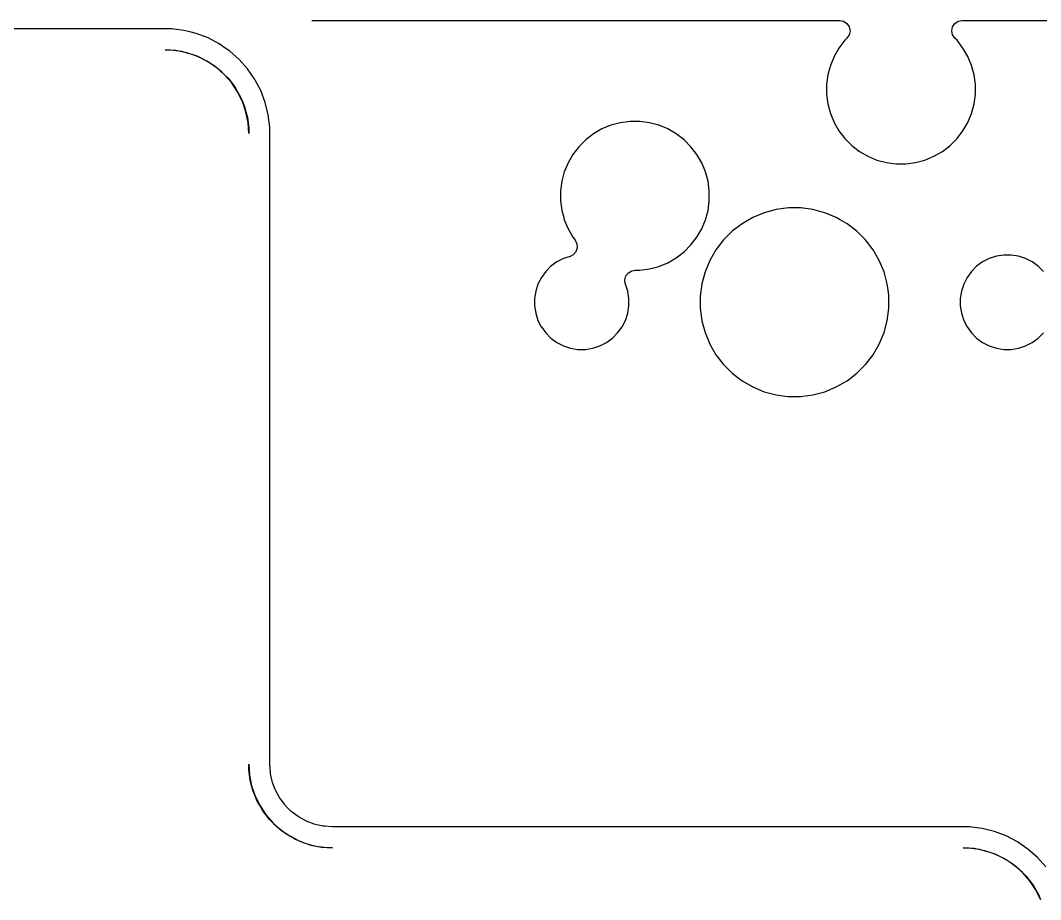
# Model space of a CAD drawing. Extents: x 17 to 170, y -181 to -32.
# Drawn here: x 119.06 to 143.41, y -162.83 to -141.85 of the extents above; entities that cross this region are included whole.
import ezdxf

# ---------------------------------------------------------------- set-up
doc = ezdxf.new("R2010")
doc.units = 0
doc.layers.add('BLACK', color=7, linetype='CONTINUOUS')

msp = doc.modelspace()

# ---------------------------------------------------------------- linework, layer by layer
at = {"layer": 'BLACK', "linetype": 'CONTINUOUS'}
for p, q in [((126.017656, -141.846794), (126.017658, -141.846795)), ((126.017658, -141.846795), (126.01766, -141.846795)), ((126.01766, -141.846795), (126.175774, -141.846795)), ((126.175774, -141.846795), (138.616128, -141.846795)), ((138.616128, -141.846795), (138.711416, -141.865749)), ((138.711416, -141.865749), (138.792198, -141.919725)), ((138.792198, -141.919725), (138.846174, -142.000507)), ((141.313826, -142.000507), (141.367802, -141.919725)), ((141.367802, -141.919725), (141.448584, -141.865749)), ((141.448584, -141.865749), (141.543872, -141.846795)), ((141.543872, -141.846795), (147.129417, -141.846795)), ((122.666246, -142.0495), (107.4739, -142.0495)), ((122.666252, -142.0495), (122.666246, -142.0495)), ((122.842277, -142.070873), (122.666252, -142.0495)), ((122.966547, -142.085962), (122.842277, -142.070873)), ((122.966549, -142.085962), (122.966547, -142.085962)), ((122.966551, -142.085963), (122.966549, -142.085962)), ((123.109084, -142.121094), (122.966551, -142.085963)), ((123.260267, -142.158357), (123.109084, -142.121094)), ((123.543107, -142.265624), (123.260267, -142.158357)), ((138.846174, -142.191083), (138.792198, -142.271865)), ((138.846174, -142.000507), (138.865128, -142.095795)), ((138.865128, -142.095795), (138.846174, -142.191083)), ((141.294872, -142.095795), (141.313826, -142.000507)), ((141.313826, -142.191083), (141.294872, -142.095795)), ((141.367802, -142.271865), (141.313826, -142.191083)), ((123.543124, -142.265632), (123.543107, -142.265624)), ((123.810954, -142.4062), (123.543124, -142.265632)), ((123.810972, -142.406211), (123.810954, -142.4062)), ((123.978649, -142.52195), (123.810972, -142.406211)), ((138.742244, -142.321819), (138.600558, -142.506467)), ((138.742247, -142.321815), (138.742244, -142.321819)), ((138.792198, -142.271865), (138.742247, -142.321815)), ((141.417756, -142.321819), (141.367802, -142.271865)), ((141.559442, -142.506468), (141.417756, -142.321819)), ((122.776045, -142.567109), (122.515, -142.55)), ((122.515, -142.55), (122.646087, -142.55)), ((122.646087, -142.55), (122.776045, -142.567109)), ((122.776058, -142.567111), (122.776045, -142.567109)), ((122.776045, -142.567109), (122.776052, -142.56711)), ((122.776052, -142.56711), (122.776058, -142.567111)), ((123.03263, -142.618146), (122.776058, -142.567111)), ((122.776058, -142.567111), (122.906018, -142.584221)), ((122.906018, -142.584221), (123.03263, -142.618146)), ((123.032644, -142.61815), (123.03263, -142.618146)), ((123.03263, -142.618146), (123.032638, -142.618148)), ((123.032638, -142.618148), (123.032644, -142.61815)), ((123.032644, -142.61815), (123.159258, -142.652076)), ((123.280364, -142.70224), (123.032644, -142.61815)), ((123.159258, -142.652076), (123.280364, -142.70224)), ((124.059924, -142.57805), (123.978649, -142.52195)), ((124.286352, -142.778648), (124.059924, -142.57805)), ((138.600558, -142.506467), (138.484184, -142.708032)), ((141.675815, -142.708031), (141.559442, -142.506468)), ((123.28037, -142.702242), (123.401475, -142.752406)), ((123.51499, -142.817944), (123.28037, -142.702242)), ((123.401475, -142.752406), (123.51499, -142.817944)), ((123.515008, -142.817954), (123.51499, -142.817944)), ((123.51499, -142.817944), (123.515, -142.817949)), ((123.515, -142.817949), (123.515008, -142.817954)), ((123.732514, -142.963287), (123.515008, -142.817954)), ((123.515008, -142.817954), (123.628524, -142.883493)), ((123.628524, -142.883493), (123.732514, -142.963287)), ((124.48695, -143.005076), (124.286352, -142.778648)), ((138.39512, -142.923051), (138.373143, -143.005072)), ((138.484179, -142.708041), (138.39512, -142.923051)), ((138.484184, -142.708032), (138.484179, -142.708041)), ((141.675815, -142.708032), (141.675815, -142.708031)), ((141.67582, -142.708041), (141.675815, -142.708032)), ((141.764879, -142.923051), (141.67582, -142.708041)), ((141.76488, -142.923055), (141.764879, -142.923051)), ((141.764882, -142.92306), (141.76488, -142.923055)), ((141.825121, -143.147874), (141.764882, -142.92306)), ((123.732531, -142.9633), (123.732514, -142.963287)), ((123.732514, -142.963287), (123.732523, -142.963293)), ((123.732523, -142.963293), (123.732531, -142.9633)), ((123.929205, -143.135778), (123.732531, -142.9633)), ((123.732531, -142.9633), (123.836521, -143.043094)), ((123.836521, -143.043094), (123.929205, -143.135778)), ((123.929221, -143.135794), (123.929205, -143.135778)), ((123.929205, -143.135778), (123.929214, -143.135786)), ((123.929214, -143.135786), (123.929221, -143.135794)), ((124.101699, -143.332468), (123.929221, -143.135794)), ((123.929221, -143.135794), (124.021906, -143.228479)), ((124.486956, -143.005085), (124.48695, -143.005076)), ((124.658788, -143.254027), (124.486956, -143.005085)), ((138.334879, -143.147874), (138.3045, -143.378628)), ((138.373143, -143.005072), (138.334879, -143.147874)), ((141.8555, -143.378628), (141.825121, -143.147874)), ((124.021906, -143.228479), (124.101699, -143.332468)), ((124.101712, -143.332485), (124.101699, -143.332468)), ((124.101699, -143.332468), (124.101707, -143.332477)), ((124.101707, -143.332477), (124.101712, -143.332485)), ((124.247045, -143.549991), (124.101712, -143.332485)), ((124.101712, -143.332485), (124.181507, -143.436476)), ((124.658799, -143.254045), (124.658788, -143.254027)), ((124.676903, -143.28854), (124.658799, -143.254045)), ((124.799373, -143.521887), (124.676903, -143.28854)), ((138.3045, -143.378628), (138.3045, -143.611372)), ((141.8555, -143.611372), (141.8555, -143.378628)), ((124.181507, -143.436476), (124.247045, -143.549991)), ((124.247055, -143.550009), (124.247045, -143.549991)), ((124.247045, -143.549991), (124.247051, -143.55)), ((124.247051, -143.55), (124.247055, -143.550009)), ((124.247055, -143.550009), (124.312594, -143.663525)), ((124.362757, -143.78463), (124.247055, -143.550009)), ((124.906643, -143.804734), (124.799373, -143.521887)), ((138.3045, -143.611372), (138.334879, -143.842126)), ((141.825121, -143.842126), (141.8555, -143.611372)), ((124.312594, -143.663525), (124.362757, -143.78463)), ((124.362762, -143.784643), (124.412924, -143.905742)), ((124.446849, -144.032355), (124.362762, -143.784643)), ((124.979037, -144.098449), (124.906643, -143.804734)), ((138.334879, -143.842126), (138.357644, -143.927085)), ((141.764882, -144.06694), (141.825121, -143.842126)), ((124.412924, -143.905742), (124.446849, -144.032355)), ((124.446853, -144.032369), (124.446849, -144.032355)), ((124.446849, -144.032355), (124.446852, -144.032362)), ((124.446852, -144.032362), (124.446853, -144.032369)), ((124.446853, -144.032369), (124.480779, -144.158982)), ((124.497888, -144.288941), (124.446853, -144.032369)), ((125.0155, -144.398748), (124.979037, -144.098449)), ((138.357644, -143.927085), (138.39512, -144.066948)), ((138.39512, -144.066948), (138.484179, -144.281958)), ((141.675815, -144.281969), (141.764882, -144.06694)), ((124.480779, -144.158982), (124.497888, -144.288941)), ((124.497891, -144.288964), (124.515, -144.418913)), ((124.515, -144.55), (124.497891, -144.288964)), ((133.158051, -144.35012), (132.943041, -144.439179)), ((133.248832, -144.325795), (133.158051, -144.35012)), ((133.382874, -144.289879), (133.248832, -144.325795)), ((133.382878, -144.289878), (133.382874, -144.289879)), ((133.38288, -144.289878), (133.382878, -144.289878)), ((133.613628, -144.2595), (133.38288, -144.289878)), ((133.846372, -144.2595), (133.613628, -144.2595)), ((134.077119, -144.289878), (133.846372, -144.2595)), ((134.077126, -144.289879), (134.077119, -144.289878)), ((134.270271, -144.341632), (134.077126, -144.289879)), ((134.301948, -144.35012), (134.270271, -144.341632)), ((134.516958, -144.439179), (134.301948, -144.35012)), ((138.484179, -144.281958), (138.484184, -144.281967)), ((138.484184, -144.281967), (138.484185, -144.281969)), ((138.484185, -144.281969), (138.600558, -144.483532)), ((141.559442, -144.483532), (141.675815, -144.281969)), ((124.515, -144.418913), (124.515, -144.55)), ((125.0155, -144.398754), (125.0155, -144.398748)), ((125.0155, -148.486411), (125.0155, -144.398754)), ((132.741467, -144.555558), (132.556819, -144.697244)), ((132.943032, -144.439184), (132.741467, -144.555558)), ((132.943041, -144.439179), (132.943032, -144.439184)), ((134.516967, -144.439184), (134.516958, -144.439179)), ((134.516969, -144.439185), (134.516967, -144.439184)), ((134.718532, -144.555558), (134.516969, -144.439185)), ((134.903181, -144.697244), (134.718532, -144.555558)), ((138.600558, -144.483532), (138.742244, -144.668181)), ((141.417756, -144.668181), (141.559442, -144.483532)), ((132.392244, -144.861819), (132.250558, -145.046467)), ((132.392247, -144.861815), (132.392244, -144.861819)), ((132.556815, -144.697247), (132.392247, -144.861815)), ((132.556819, -144.697244), (132.556815, -144.697247)), ((135.067756, -144.861819), (134.903181, -144.697244)), ((135.209442, -145.046468), (135.067756, -144.861819)), ((138.742244, -144.668181), (138.906819, -144.832756)), ((138.906819, -144.832756), (139.091468, -144.974442)), ((141.068532, -144.974442), (141.253181, -144.832756)), ((141.253181, -144.832756), (141.417756, -144.668181)), ((132.250558, -145.046467), (132.134184, -145.248032)), ((135.325815, -145.248031), (135.209442, -145.046468)), ((139.091468, -144.974442), (139.293031, -145.090815)), ((139.293031, -145.090815), (139.293034, -145.090816)), ((139.293034, -145.090816), (139.293041, -145.09082)), ((139.293041, -145.09082), (139.508051, -145.179879)), ((140.651948, -145.179879), (140.866958, -145.09082)), ((140.866958, -145.09082), (140.866961, -145.090818)), ((140.866961, -145.090818), (140.866969, -145.090815)), ((140.866969, -145.090815), (141.068532, -144.974442)), ((132.134179, -145.248041), (132.04512, -145.463051)), ((132.134184, -145.248032), (132.134179, -145.248041)), ((135.325815, -145.248032), (135.325815, -145.248031)), ((135.32582, -145.248041), (135.325815, -145.248032)), ((135.414879, -145.463051), (135.32582, -145.248041)), ((139.508051, -145.179879), (139.508055, -145.17988)), ((139.508055, -145.17988), (139.50806, -145.179882)), ((139.50806, -145.179882), (139.732874, -145.240121)), ((139.732874, -145.240121), (139.963628, -145.2705)), ((139.963628, -145.2705), (140.196372, -145.2705)), ((140.196372, -145.2705), (140.427126, -145.240121)), ((140.427126, -145.240121), (140.65194, -145.179882)), ((140.65194, -145.179882), (140.651945, -145.179879)), ((140.651945, -145.179879), (140.651948, -145.179879)), ((132.045118, -145.46306), (131.984879, -145.687874)), ((132.04512, -145.463051), (132.045118, -145.46306)), ((135.41488, -145.463055), (135.414879, -145.463051)), ((135.414882, -145.46306), (135.41488, -145.463055)), ((135.475121, -145.687874), (135.414882, -145.46306)), ((131.984879, -145.687874), (131.9545, -145.918628)), ((135.5055, -145.918628), (135.475121, -145.687874)), ((131.9545, -145.918628), (131.9545, -146.151372)), ((135.5055, -146.151372), (135.5055, -145.918628)), ((131.9545, -146.151372), (131.984879, -146.382126)), ((135.475121, -146.382126), (135.5055, -146.151372)), ((137.392493, -146.3245), (137.100011, -146.363006)), ((137.392494, -146.3245), (137.392493, -146.3245)), ((137.687506, -146.3245), (137.392494, -146.3245)), ((137.687507, -146.3245), (137.687506, -146.3245)), ((137.979989, -146.363006), (137.687507, -146.3245)), ((131.984879, -146.382126), (132.030465, -146.552253)), ((132.030465, -146.552253), (132.04512, -146.606948)), ((135.414882, -146.60694), (135.475121, -146.382126)), ((136.542496, -146.552255), (136.28701, -146.699759)), ((136.5425, -146.552253), (136.542496, -146.552255)), ((136.815049, -146.43936), (136.5425, -146.552253)), ((137.100011, -146.363006), (136.815049, -146.43936)), ((137.979993, -146.363007), (137.979988, -146.363006)), ((137.979988, -146.363006), (137.979989, -146.363006)), ((138.141555, -146.406297), (137.979993, -146.363007)), ((138.26495, -146.43936), (138.141555, -146.406297)), ((138.537499, -146.552253), (138.26495, -146.43936)), ((138.537503, -146.552255), (138.537499, -146.552253)), ((138.537505, -146.552256), (138.537503, -146.552255)), ((138.537507, -146.552257), (138.537505, -146.552256)), ((138.632221, -146.60694), (138.537507, -146.552257)), ((132.04512, -146.606948), (132.134179, -146.821958)), ((132.134179, -146.821958), (132.134184, -146.821967)), ((132.134184, -146.821967), (132.134185, -146.821969)), ((132.134185, -146.821969), (132.250558, -147.023532)), ((135.209442, -147.023532), (135.325815, -146.821969)), ((135.325815, -146.821969), (135.376435, -146.699762)), ((135.376435, -146.699762), (135.414879, -146.606948)), ((135.414879, -146.606945), (135.414882, -146.60694)), ((135.414879, -146.606948), (135.414879, -146.606945)), ((136.287005, -146.699762), (136.052963, -146.879349)), ((136.28701, -146.699759), (136.287005, -146.699762)), ((138.792989, -146.699759), (138.632221, -146.60694)), ((138.792994, -146.699762), (138.792989, -146.699759)), ((139.027036, -146.879349), (138.792994, -146.699762)), ((132.250558, -147.023532), (132.25056, -147.023535)), ((132.25056, -147.023535), (132.250561, -147.023536)), ((132.250561, -147.023536), (132.303925, -147.093082)), ((135.067756, -147.208181), (135.209442, -147.023532)), ((136.052963, -146.879349), (135.844349, -147.087963)), ((139.027037, -146.87935), (139.027036, -146.879349)), ((139.027042, -146.879354), (139.027037, -146.87935)), ((139.235646, -147.087958), (139.027042, -146.879354)), ((132.303925, -147.093082), (132.346896, -147.180217)), ((132.35325, -147.277164), (132.32202, -147.369163)), ((132.346896, -147.180217), (132.35325, -147.277164)), ((134.903181, -147.372756), (135.067756, -147.208181)), ((135.844349, -147.087963), (135.664762, -147.322005)), ((139.415238, -147.322006), (139.235646, -147.087958)), ((132.027947, -147.531963), (131.87011, -147.612385)), ((132.027965, -147.531955), (132.027947, -147.531963)), ((132.183325, -147.481476), (132.027965, -147.531955)), ((132.257961, -147.442208), (132.183325, -147.481476)), ((132.32202, -147.369163), (132.257961, -147.442208)), ((134.516969, -147.630815), (134.718532, -147.514442)), ((134.718532, -147.514442), (134.903181, -147.372756)), ((135.664759, -147.32201), (135.517255, -147.577496)), ((135.664762, -147.322005), (135.664759, -147.32201)), ((139.562743, -147.577493), (139.415238, -147.322006)), ((142.187947, -147.531963), (142.03011, -147.612385)), ((142.187956, -147.531959), (142.187947, -147.531963)), ((142.187958, -147.531958), (142.187956, -147.531958)), ((142.187956, -147.531958), (142.187956, -147.531959)), ((142.356445, -147.477214), (142.187958, -147.531958)), ((142.356448, -147.477213), (142.356445, -147.477214)), ((142.35645, -147.477213), (142.356448, -147.477213)), ((142.356456, -147.477211), (142.35645, -147.477213)), ((142.531411, -147.4495), (142.356456, -147.477211)), ((142.531421, -147.4495), (142.531411, -147.4495)), ((142.708579, -147.4495), (142.531421, -147.4495)), ((142.708588, -147.4495), (142.708579, -147.4495)), ((142.883543, -147.477211), (142.708588, -147.4495)), ((142.883549, -147.477213), (142.883543, -147.477211)), ((142.883555, -147.477214), (142.883549, -147.477213)), ((143.052042, -147.531958), (142.883555, -147.477214)), ((143.05205, -147.531962), (143.052042, -147.531958)), ((143.052052, -147.531963), (143.05205, -147.531962)), ((143.209889, -147.612385), (143.052052, -147.531963)), ((131.726789, -147.716514), (131.601514, -147.841789)), ((131.87011, -147.612385), (131.726789, -147.716514)), ((133.846372, -147.8105), (134.077126, -147.780121)), ((134.077126, -147.780121), (134.30194, -147.719882)), ((134.30194, -147.719882), (134.301945, -147.719879)), ((134.301945, -147.719879), (134.301948, -147.719879)), ((134.301948, -147.719879), (134.516958, -147.63082)), ((134.516958, -147.63082), (134.516961, -147.630818)), ((134.516961, -147.630818), (134.516969, -147.630815)), ((135.517253, -147.5775), (135.40436, -147.850049)), ((135.517255, -147.577496), (135.517253, -147.5775)), ((139.675639, -147.850048), (139.562743, -147.577493)), ((141.886789, -147.716514), (141.761514, -147.841789)), ((142.03011, -147.612385), (141.886789, -147.716514)), ((143.35321, -147.716514), (143.209889, -147.612385)), ((143.353214, -147.716517), (143.35321, -147.716514)), ((143.478483, -147.841786), (143.353214, -147.716517)), ((131.497385, -147.98511), (131.416963, -148.142947)), ((131.601514, -147.841789), (131.497385, -147.98511)), ((133.489507, -148.039962), (133.515879, -147.946455)), ((133.500925, -148.136444), (133.489507, -148.039962)), ((133.515879, -147.946455), (133.576028, -147.870158)), ((133.576028, -147.870158), (133.660795, -147.822686)), ((133.660795, -147.822686), (133.737739, -147.8105)), ((133.737739, -147.8105), (133.846372, -147.8105)), ((135.40436, -147.850049), (135.328006, -148.135011)), ((139.751993, -148.135007), (139.675639, -147.850048)), ((141.657385, -147.98511), (141.576963, -148.142947)), ((141.761514, -147.841789), (141.657385, -147.98511)), ((131.416958, -148.142958), (131.362214, -148.311445)), ((131.416963, -148.142947), (131.416958, -148.142956)), ((131.416958, -148.142956), (131.416958, -148.142958)), ((133.50304, -148.142955), (133.500925, -148.136444)), ((133.503042, -148.142958), (133.50304, -148.142955)), ((133.557786, -148.311445), (133.503042, -148.142958)), ((135.328006, -148.135011), (135.2895, -148.427492)), ((139.772392, -148.289949), (139.751993, -148.135007)), ((141.576958, -148.142958), (141.522214, -148.311445)), ((141.576963, -148.142947), (141.576958, -148.142956)), ((141.576958, -148.142956), (141.576958, -148.142958)), ((125.0155, -159.5911), (125.0155, -148.486411)), ((131.362211, -148.311456), (131.3345, -148.486411)), ((131.3345, -148.486411), (131.3345, -148.663588)), ((131.362213, -148.31145), (131.362211, -148.311456)), ((131.362214, -148.311445), (131.362213, -148.311448)), ((131.362213, -148.311448), (131.362213, -148.31145)), ((133.557787, -148.311454), (133.557786, -148.311445)), ((133.557788, -148.311456), (133.557787, -148.311454)), ((133.576167, -148.427492), (133.557788, -148.311456)), ((133.585499, -148.486411), (133.576167, -148.427492)), ((133.5855, -148.486423), (133.585499, -148.486411)), ((133.5855, -148.663576), (133.5855, -148.486423)), ((135.2895, -148.427492), (135.2895, -148.722506)), ((139.787111, -148.401755), (139.772392, -148.289949)), ((139.7905, -148.427494), (139.787111, -148.401755)), ((139.7905, -148.486411), (139.7905, -148.427494)), ((139.7905, -148.722506), (139.7905, -148.486411)), ((141.522211, -148.311456), (141.4945, -148.486411)), ((141.4945, -148.486411), (141.4945, -148.663588)), ((141.522213, -148.31145), (141.522211, -148.311456)), ((141.522214, -148.311445), (141.522213, -148.311448)), ((141.522213, -148.311448), (141.522213, -148.31145)), ((131.3345, -148.663588), (131.362211, -148.838543)), ((133.557788, -148.838543), (133.585499, -148.663588)), ((133.585499, -148.663588), (133.5855, -148.663576)), ((135.2895, -148.722506), (135.326961, -149.007052)), ((139.751993, -149.014993), (139.7905, -148.722506)), ((141.4945, -148.663588), (141.522211, -148.838543)), ((131.362211, -148.838543), (131.362213, -148.838549)), ((131.362213, -148.838549), (131.362214, -148.838555)), ((131.362214, -148.838555), (131.416958, -149.007042)), ((131.416958, -149.007042), (131.416959, -149.007043)), ((131.416959, -149.007043), (131.416963, -149.007052)), ((131.416963, -149.007052), (131.496437, -149.163029)), ((133.422614, -149.16489), (133.503042, -149.007042)), ((133.503042, -149.007042), (133.557786, -148.838555)), ((133.557786, -148.838555), (133.557788, -148.838543)), ((135.326961, -149.007052), (135.328007, -149.014993)), ((135.328007, -149.014993), (135.35321, -149.109053)), ((139.675639, -149.299952), (139.751993, -149.014993)), ((141.522211, -148.838543), (141.522213, -148.838549)), ((141.522213, -148.838549), (141.522214, -148.838555)), ((141.522214, -148.838555), (141.576958, -149.007042)), ((141.576958, -149.007042), (141.576959, -149.007043)), ((141.576959, -149.007043), (141.576963, -149.007052)), ((141.576963, -149.007052), (141.656437, -149.163029)), ((131.496437, -149.163029), (131.497386, -149.16489)), ((131.497386, -149.16489), (131.601517, -149.308214)), ((133.318483, -149.308214), (133.422614, -149.16489)), ((135.35321, -149.109053), (135.40436, -149.29995)), ((141.656437, -149.163029), (141.657386, -149.16489)), ((141.657386, -149.16489), (141.761517, -149.308214)), ((131.601517, -149.308214), (131.726786, -149.433483)), ((131.726786, -149.433483), (131.87011, -149.537614)), ((133.04989, -149.537614), (133.193214, -149.433483)), ((133.193214, -149.433483), (133.318483, -149.308214)), ((135.40436, -149.29995), (135.517253, -149.572499)), ((139.562743, -149.572507), (139.675639, -149.299952)), ((141.761517, -149.308214), (141.886786, -149.433483)), ((141.886786, -149.433483), (142.03011, -149.537614)), ((143.20989, -149.537614), (143.353214, -149.433483)), ((143.353214, -149.433483), (143.478483, -149.308214)), ((131.87011, -149.537614), (132.027958, -149.618042)), ((132.027958, -149.618042), (132.196445, -149.672786)), ((132.196445, -149.672786), (132.196454, -149.672787)), ((132.196454, -149.672787), (132.196456, -149.672788)), ((132.196456, -149.672788), (132.371411, -149.700499)), ((132.371411, -149.700499), (132.371418, -149.700499)), ((132.371418, -149.700499), (132.371421, -149.7005)), ((132.371421, -149.7005), (132.371424, -149.7005)), ((132.371424, -149.7005), (132.548576, -149.7005)), ((132.548576, -149.7005), (132.548579, -149.7005)), ((132.548579, -149.7005), (132.548582, -149.700499)), ((132.548582, -149.700499), (132.548588, -149.700499)), ((132.548588, -149.700499), (132.723543, -149.672788)), ((132.723543, -149.672787), (132.723555, -149.672786)), ((132.723543, -149.672788), (132.723543, -149.672787)), ((132.723555, -149.672786), (132.892042, -149.618042)), ((132.892042, -149.618042), (133.04989, -149.537614)), ((135.517253, -149.572499), (135.517255, -149.572503)), ((135.517255, -149.572503), (135.517257, -149.572507)), ((135.517257, -149.572507), (135.664762, -149.827994)), ((139.415238, -149.827994), (139.562743, -149.572507)), ((142.03011, -149.537614), (142.187958, -149.618042)), ((142.187958, -149.618042), (142.356445, -149.672786)), ((142.356445, -149.672786), (142.356454, -149.672787)), ((142.356454, -149.672787), (142.356456, -149.672788)), ((142.356456, -149.672788), (142.531411, -149.700499)), ((142.531411, -149.700499), (142.531418, -149.700499)), ((142.531418, -149.700499), (142.531421, -149.7005)), ((142.531421, -149.7005), (142.531424, -149.7005)), ((142.531424, -149.7005), (142.708576, -149.7005)), ((142.708576, -149.7005), (142.708579, -149.7005)), ((142.708579, -149.7005), (142.708582, -149.700499)), ((142.708582, -149.700499), (142.708588, -149.700499)), ((142.708588, -149.700499), (142.883543, -149.672788)), ((142.883543, -149.672787), (142.883555, -149.672786)), ((142.883543, -149.672788), (142.883543, -149.672787)), ((142.883555, -149.672786), (143.052042, -149.618042)), ((143.052042, -149.618042), (143.20989, -149.537614)), ((135.664762, -149.827994), (135.844354, -150.062042)), ((139.235646, -150.062042), (139.415238, -149.827994)), ((135.844354, -150.062042), (136.052958, -150.270646)), ((139.027042, -150.270646), (139.235646, -150.062042)), ((136.052958, -150.270646), (136.287006, -150.450238)), ((136.287006, -150.450238), (136.542493, -150.597743)), ((138.537507, -150.597743), (138.792994, -150.450238)), ((138.792994, -150.450238), (139.027042, -150.270646)), ((136.542493, -150.597743), (136.815048, -150.710639)), ((136.815048, -150.710639), (137.100007, -150.786993)), ((137.979993, -150.786993), (138.264952, -150.710639)), ((138.264952, -150.710639), (138.537507, -150.597743)), ((137.100007, -150.786993), (137.319372, -150.815873)), ((137.319372, -150.815873), (137.392493, -150.8255)), ((137.392493, -150.8255), (137.392494, -150.8255)), ((137.392494, -150.8255), (137.687507, -150.8255)), ((137.687507, -150.8255), (137.736253, -150.819082)), ((137.736253, -150.819082), (137.979993, -150.786993)), ((124.515, -159.731087), (124.515, -159.6)), ((124.515, -159.6), (124.532109, -159.861048)), ((125.016134, -159.608863), (125.0155, -159.5911)), ((125.029493, -159.795645), (125.016134, -159.608863)), ((124.532109, -159.861048), (124.515, -159.731087)), ((124.532111, -159.861058), (124.532109, -159.861048)), ((124.532109, -159.861048), (124.53211, -159.861052)), ((124.53211, -159.861052), (124.532111, -159.861058)), ((124.549221, -159.991018), (124.532111, -159.861058)), ((124.532111, -159.861058), (124.583146, -160.117632)), ((125.034546, -159.830793), (125.029493, -159.795645)), ((125.072455, -160.00506), (125.034546, -159.830793)), ((124.583146, -160.117632), (124.549221, -159.991018)), ((124.617076, -160.244258), (124.58315, -160.117644)), ((124.58315, -160.117644), (124.66724, -160.365364)), ((125.082465, -160.039149), (125.072455, -160.00506)), ((125.144783, -160.206228), (125.082465, -160.039149)), ((125.15954, -160.238542), (125.144783, -160.206228)), ((124.66724, -160.365364), (124.617076, -160.244258)), ((124.717406, -160.486475), (124.667242, -160.365369)), ((124.667242, -160.365369), (124.782944, -160.59999)), ((125.245004, -160.395059), (125.15954, -160.238542)), ((125.264212, -160.424947), (125.245004, -160.395059)), ((125.371078, -160.567703), (125.264212, -160.424947)), ((124.782944, -160.59999), (124.717406, -160.486475)), ((124.782949, -160.6), (124.782944, -160.59999)), ((124.782944, -160.59999), (124.782954, -160.600008)), ((124.782954, -160.600008), (124.782949, -160.6)), ((124.848493, -160.713524), (124.782954, -160.600008)), ((124.782954, -160.600008), (124.928287, -160.817514)), ((125.394343, -160.594553), (125.371078, -160.567703)), ((125.520446, -160.720656), (125.394343, -160.594553)), ((124.928287, -160.817514), (124.848493, -160.713524)), ((124.928293, -160.817523), (124.928287, -160.817514)), ((124.928287, -160.817514), (124.9283, -160.817531)), ((124.9283, -160.817531), (124.928293, -160.817523)), ((125.008094, -160.921521), (124.9283, -160.817531)), ((124.9283, -160.817531), (125.100778, -161.014205)), ((125.100778, -161.014205), (125.008094, -160.921521)), ((125.547296, -160.743921), (125.520446, -160.720656)), ((125.690052, -160.850787), (125.547296, -160.743921)), ((125.71994, -160.869995), (125.690052, -160.850787)), ((125.876457, -160.955459), (125.71994, -160.869995)), ((125.100786, -161.014214), (125.100778, -161.014205)), ((125.100778, -161.014205), (125.100794, -161.014221)), ((125.100794, -161.014221), (125.100786, -161.014214)), ((125.193479, -161.106906), (125.100794, -161.014221)), ((125.100794, -161.014221), (125.297468, -161.186699)), ((125.297468, -161.186699), (125.193479, -161.106906)), ((125.297477, -161.186707), (125.297468, -161.186699)), ((125.297468, -161.186699), (125.297485, -161.186712)), ((125.297485, -161.186712), (125.297477, -161.186707)), ((125.401476, -161.266507), (125.297485, -161.186712)), ((125.297485, -161.186712), (125.514991, -161.332045)), ((125.908771, -160.970216), (125.876457, -160.955459)), ((126.07585, -161.032534), (125.908771, -160.970216)), ((126.109939, -161.042544), (126.07585, -161.032534)), ((126.284195, -161.080451), (126.109939, -161.042544)), ((126.31936, -161.085507), (126.284195, -161.080451)), ((126.506136, -161.098866), (126.31936, -161.085507)), ((126.5239, -161.0995), (126.506136, -161.098866)), ((141.716246, -161.0995), (126.5239, -161.0995)), ((141.716252, -161.0995), (141.716246, -161.0995)), ((141.892277, -161.120873), (141.716252, -161.0995)), ((142.016547, -161.135962), (141.892277, -161.120873)), ((142.016549, -161.135962), (142.016547, -161.135962)), ((142.016551, -161.135963), (142.016549, -161.135962)), ((142.052907, -161.144924), (142.016551, -161.135963)), ((142.310267, -161.208357), (142.052907, -161.144924)), ((125.514991, -161.332045), (125.401476, -161.266507)), ((125.515, -161.332051), (125.514991, -161.332045)), ((125.514991, -161.332045), (125.515009, -161.332055)), ((125.515009, -161.332055), (125.515, -161.332051)), ((125.628525, -161.397594), (125.515009, -161.332055)), ((125.515009, -161.332055), (125.74963, -161.447757)), ((125.74963, -161.447757), (125.628525, -161.397594)), ((142.593107, -161.315624), (142.310267, -161.208357)), ((142.593124, -161.315632), (142.593107, -161.315624)), ((142.860954, -161.4562), (142.593124, -161.315632)), ((125.749633, -161.447759), (125.74963, -161.447757)), ((125.74963, -161.447757), (125.749635, -161.447759)), ((125.749635, -161.447759), (125.749633, -161.447759)), ((125.870742, -161.497924), (125.749635, -161.447759)), ((125.749635, -161.447759), (125.997355, -161.531849)), ((125.997355, -161.531849), (125.870742, -161.497924)), ((125.997362, -161.531852), (125.997355, -161.531849)), ((125.997355, -161.531849), (125.997369, -161.531853)), ((125.997369, -161.531853), (125.997362, -161.531852)), ((126.123982, -161.565779), (125.997369, -161.531853)), ((125.997369, -161.531853), (126.253941, -161.582888)), ((126.253941, -161.582888), (126.123982, -161.565779)), ((126.253948, -161.58289), (126.253941, -161.582888)), ((126.253941, -161.582888), (126.253954, -161.58289)), ((126.253954, -161.58289), (126.253948, -161.58289)), ((126.383913, -161.6), (126.253954, -161.58289)), ((126.253954, -161.58289), (126.515, -161.6)), ((126.515, -161.6), (126.383913, -161.6)), ((141.826045, -161.617109), (141.565, -161.6)), ((141.565, -161.6), (141.696087, -161.6)), ((141.696087, -161.6), (141.826045, -161.617109)), ((141.826058, -161.617111), (141.826045, -161.617109)), ((141.826045, -161.617109), (141.826052, -161.61711)), ((141.826052, -161.61711), (141.826058, -161.617111)), ((142.08263, -161.668146), (141.826058, -161.617111)), ((141.826058, -161.617111), (141.956018, -161.634221)), ((141.956018, -161.634221), (142.08263, -161.668146)), ((142.082644, -161.66815), (142.08263, -161.668146)), ((142.08263, -161.668146), (142.082638, -161.668148)), ((142.082638, -161.668148), (142.082644, -161.66815)), ((142.082644, -161.66815), (142.209258, -161.702076)), ((142.330364, -161.75224), (142.082644, -161.66815)), ((142.860972, -161.456211), (142.860954, -161.4562)), ((143.028649, -161.57195), (142.860972, -161.456211)), ((143.109924, -161.62805), (143.028649, -161.57195)), ((143.336352, -161.828648), (143.109924, -161.62805)), ((142.209258, -161.702076), (142.330364, -161.75224)), ((142.33037, -161.752242), (142.451475, -161.802406)), ((142.56499, -161.867944), (142.33037, -161.752242)), ((142.451475, -161.802406), (142.56499, -161.867944)), ((142.565008, -161.867954), (142.56499, -161.867944)), ((142.56499, -161.867944), (142.565, -161.867949)), ((142.565, -161.867949), (142.565008, -161.867954)), ((142.782514, -162.013287), (142.565008, -161.867954)), ((142.565008, -161.867954), (142.678524, -161.933493)), ((143.53695, -162.055076), (143.336352, -161.828648)), ((142.678524, -161.933493), (142.782514, -162.013287)), ((142.782531, -162.0133), (142.782514, -162.013287)), ((142.782514, -162.013287), (142.782523, -162.013293)), ((142.782523, -162.013293), (142.782531, -162.0133)), ((142.979205, -162.185778), (142.782531, -162.0133)), ((142.782531, -162.0133), (142.886521, -162.093094)), ((142.886521, -162.093094), (142.979205, -162.185778)), ((142.979221, -162.185794), (142.979205, -162.185778)), ((142.979205, -162.185778), (142.979214, -162.185786)), ((142.979214, -162.185786), (142.979221, -162.185794)), ((143.151699, -162.382468), (142.979221, -162.185794)), ((142.979221, -162.185794), (143.071906, -162.278479)), ((143.071906, -162.278479), (143.151699, -162.382468)), ((143.151712, -162.382485), (143.151699, -162.382468)), ((143.151699, -162.382468), (143.151707, -162.382477)), ((143.151707, -162.382477), (143.151712, -162.382485)), ((143.297045, -162.599991), (143.151712, -162.382485)), ((143.151712, -162.382485), (143.231507, -162.486476)), ((143.231507, -162.486476), (143.297045, -162.599991)), ((143.297055, -162.600009), (143.297045, -162.599991)), ((143.297045, -162.599991), (143.297051, -162.6)), ((143.297051, -162.6), (143.297055, -162.600009)), ((143.297055, -162.600009), (143.362594, -162.713525)), ((143.412757, -162.83463), (143.297055, -162.600009)), ((143.362594, -162.713525), (143.412757, -162.83463))]:
    msp.add_line(p, q, dxfattribs=at)

doc.saveas('drawing.dxf')
